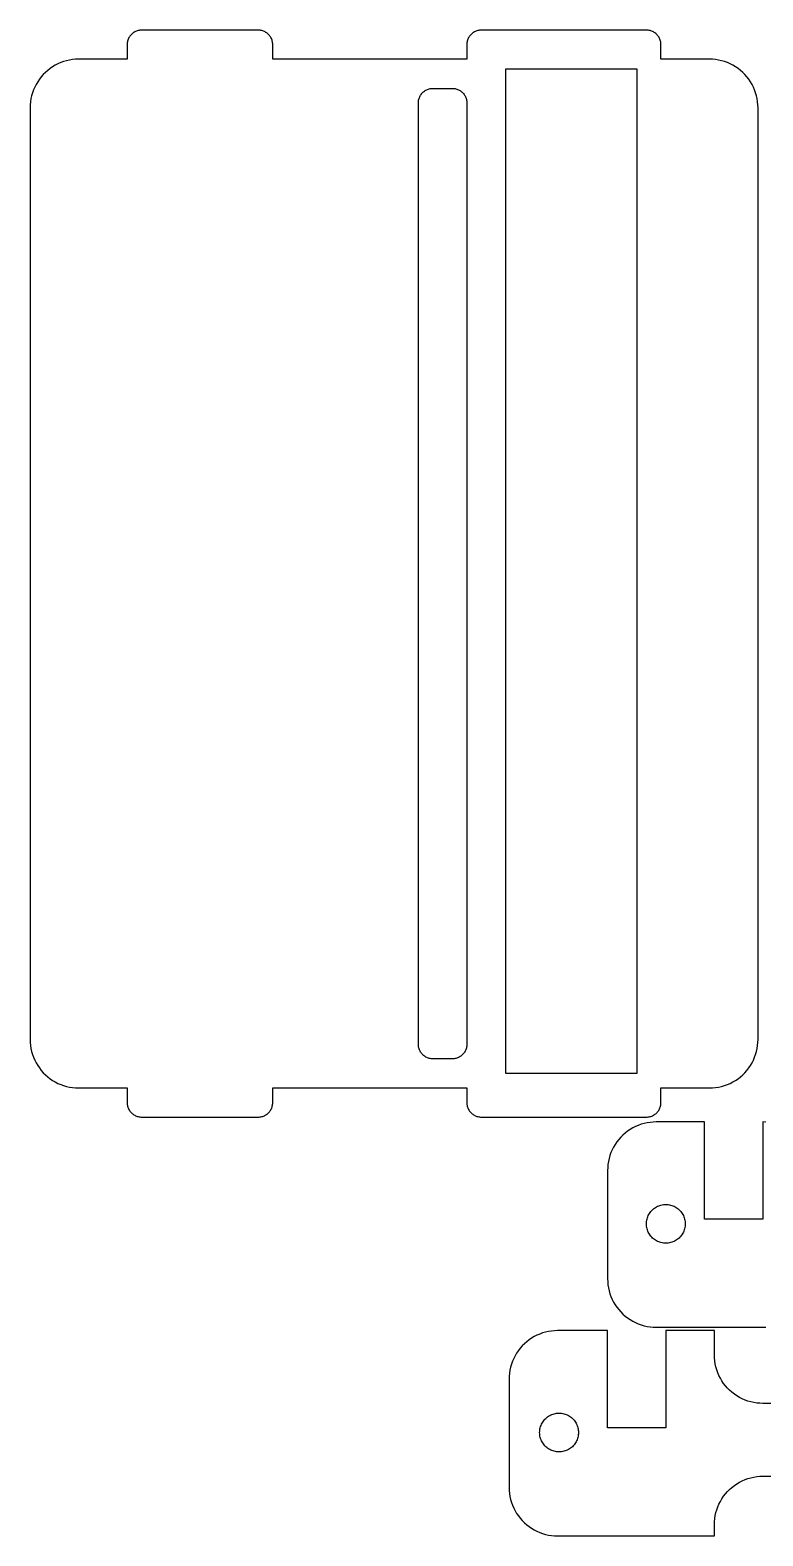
# Model space of a CAD drawing. Extents: x -109 to 290, y 410 to 723.
# Drawn here: x -109.3 to 41.7, y 409.9 to 720.2 of the extents above; entities that cross this region are included whole.
import ezdxf

# ---------------------------------------------------------------- set-up
doc = ezdxf.new("R2010")
doc.units = 0
doc.layers.get('0').update_dxf_attribs({"linetype": 'CONTINUOUS'})

msp = doc.modelspace()

# ---------------------------------------------------------------- linework, layer by layer
at = {"color": 7}
for p, q in [((-87.43691, 719.9634), (-87.60991, 719.8884)), ((-87.25991, 720.0274), (-87.43691, 719.9634)), ((-87.07891, 720.0804), (-87.25991, 720.0274)), ((-86.89491, 720.1214), (-87.07891, 720.0804)), ((-86.70891, 720.1504), (-86.89491, 720.1214)), ((-86.52091, 720.1684), (-86.70891, 720.1504)), ((-86.33291, 720.1744), (-86.52091, 720.1684)), ((-62.33291, 720.1744), (-86.33291, 720.1744)), ((-62.14491, 720.1684), (-62.33291, 720.1744)), ((-61.95691, 720.1504), (-62.14491, 720.1684)), ((-61.77091, 720.1214), (-61.95691, 720.1504)), ((-61.58691, 720.0804), (-61.77091, 720.1214)), ((-61.40591, 720.0274), (-61.58691, 720.0804)), ((-61.22891, 719.9634), (-61.40591, 720.0274)), ((-61.05591, 719.8884), (-61.22891, 719.9634)), ((-17.436907, 719.9634), (-17.609907, 719.8884)), ((-17.259907, 720.0274), (-17.436907, 719.9634)), ((-17.078907, 720.0804), (-17.259907, 720.0274)), ((-16.894907, 720.1214), (-17.078907, 720.0804)), ((-16.708907, 720.1504), (-16.894907, 720.1214)), ((-16.520907, 720.1684), (-16.708907, 720.1504)), ((-16.332907, 720.1744), (-16.520907, 720.1684)), ((17.667093, 720.1744), (-16.332907, 720.1744)), ((17.855093, 720.1684), (17.667093, 720.1744)), ((18.043093, 720.1504), (17.855093, 720.1684)), ((18.229093, 720.1214), (18.043093, 720.1504)), ((18.413093, 720.0804), (18.229093, 720.1214)), ((18.594093, 720.0274), (18.413093, 720.0804)), ((18.771093, 719.9634), (18.594093, 720.0274)), ((18.944093, 719.8884), (18.771093, 719.9634)), ((-89.32691, 717.3624), (-89.33291, 717.1744)), ((-89.33291, 717.1744), (-89.33291, 714.1744)), ((-89.30891, 717.5504), (-89.32691, 717.3624)), ((-89.27991, 717.7364), (-89.30891, 717.5504)), ((-89.23891, 717.9204), (-89.27991, 717.7364)), ((-89.18591, 718.1014), (-89.23891, 717.9204)), ((-89.12191, 718.2784), (-89.18591, 718.1014)), ((-89.04691, 718.4514), (-89.12191, 718.2784)), ((-88.96191, 718.6194), (-89.04691, 718.4514)), ((-88.86591, 718.7814), (-88.96191, 718.6194)), ((-88.75991, 718.9374), (-88.86591, 718.7814)), ((-88.64491, 719.0864), (-88.75991, 718.9374)), ((-88.51991, 719.2284), (-88.64491, 719.0864)), ((-88.38691, 719.3614), (-88.51991, 719.2284)), ((-88.24491, 719.4864), (-88.38691, 719.3614)), ((-88.09591, 719.6014), (-88.24491, 719.4864)), ((-87.93991, 719.7074), (-88.09591, 719.6014)), ((-87.77791, 719.8034), (-87.93991, 719.7074)), ((-87.60991, 719.8884), (-87.77791, 719.8034)), ((-60.88791, 719.8034), (-61.05591, 719.8884)), ((-60.72591, 719.7074), (-60.88791, 719.8034)), ((-60.56991, 719.6014), (-60.72591, 719.7074)), ((-60.42091, 719.4864), (-60.56991, 719.6014)), ((-60.27891, 719.3614), (-60.42091, 719.4864)), ((-60.14591, 719.2284), (-60.27891, 719.3614)), ((-60.02091, 719.0864), (-60.14591, 719.2284)), ((-59.90591, 718.9374), (-60.02091, 719.0864)), ((-59.79991, 718.7814), (-59.90591, 718.9374)), ((-59.70391, 718.6194), (-59.79991, 718.7814)), ((-59.61891, 718.4514), (-59.70391, 718.6194)), ((-59.54391, 718.2784), (-59.61891, 718.4514)), ((-59.47991, 718.1014), (-59.54391, 718.2784)), ((-59.42691, 717.9204), (-59.47991, 718.1014)), ((-59.38591, 717.7364), (-59.42691, 717.9204)), ((-59.35691, 717.5504), (-59.38591, 717.7364)), ((-59.33891, 717.3624), (-59.35691, 717.5504)), ((-59.33291, 717.1744), (-59.33891, 717.3624)), ((-59.33291, 714.1744), (-59.33291, 717.1744)), ((-19.326907, 717.3624), (-19.332907, 717.1744)), ((-19.332907, 717.1744), (-19.332907, 714.1744)), ((-19.308907, 717.5504), (-19.326907, 717.3624)), ((-19.279907, 717.7364), (-19.308907, 717.5504)), ((-19.238907, 717.9204), (-19.279907, 717.7364)), ((-19.185907, 718.1014), (-19.238907, 717.9204)), ((-19.121907, 718.2784), (-19.185907, 718.1014)), ((-19.046907, 718.4514), (-19.121907, 718.2784)), ((-18.961907, 718.6194), (-19.046907, 718.4514)), ((-18.865907, 718.7814), (-18.961907, 718.6194)), ((-18.759907, 718.9374), (-18.865907, 718.7814)), ((-18.644907, 719.0864), (-18.759907, 718.9374)), ((-18.519907, 719.2284), (-18.644907, 719.0864)), ((-18.386907, 719.3614), (-18.519907, 719.2284)), ((-18.244907, 719.4864), (-18.386907, 719.3614)), ((-18.095907, 719.6014), (-18.244907, 719.4864)), ((-17.939907, 719.7074), (-18.095907, 719.6014)), ((-17.777907, 719.8034), (-17.939907, 719.7074)), ((-17.609907, 719.8884), (-17.777907, 719.8034)), ((19.112093, 719.8034), (18.944093, 719.8884)), ((19.274093, 719.7074), (19.112093, 719.8034)), ((19.430093, 719.6014), (19.274093, 719.7074)), ((19.579093, 719.4864), (19.430093, 719.6014)), ((19.721093, 719.3614), (19.579093, 719.4864)), ((19.854093, 719.2284), (19.721093, 719.3614)), ((19.979093, 719.0864), (19.854093, 719.2284)), ((20.094093, 718.9374), (19.979093, 719.0864)), ((20.200093, 718.7814), (20.094093, 718.9374)), ((20.296093, 718.6194), (20.200093, 718.7814)), ((20.381093, 718.4514), (20.296093, 718.6194)), ((20.456093, 718.2784), (20.381093, 718.4514)), ((20.520093, 718.1014), (20.456093, 718.2784)), ((20.573093, 717.9204), (20.520093, 718.1014)), ((20.614093, 717.7364), (20.573093, 717.9204)), ((20.643093, 717.5504), (20.614093, 717.7364)), ((20.661093, 717.3624), (20.643093, 717.5504)), ((20.667093, 717.1744), (20.661093, 717.3624)), ((20.667093, 714.1744), (20.667093, 717.1744)), ((-101.81991, 713.8604), (-102.42291, 713.6854)), ((-101.20691, 713.9974), (-101.81991, 713.8604)), ((-100.58591, 714.0954), (-101.20691, 713.9974)), ((-99.96091, 714.1544), (-100.58591, 714.0954)), ((-99.33291, 714.1744), (-99.96091, 714.1544)), ((-89.33291, 714.1744), (-99.33291, 714.1744)), ((-19.332907, 714.1744), (-59.33291, 714.1744)), ((30.667093, 714.1744), (20.667093, 714.1744)), ((31.295093, 714.1544), (30.667093, 714.1744)), ((31.920093, 714.0954), (31.295093, 714.1544)), ((32.541093, 713.9974), (31.920093, 714.0954)), ((33.154093, 713.8604), (32.541093, 713.9974)), ((33.757093, 713.6854), (33.154093, 713.8604)), ((-106.62291, 711.0194), (-107.03791, 710.5484)), ((-106.17791, 711.4644), (-106.62291, 711.0194)), ((-105.70691, 711.8794), (-106.17791, 711.4644)), ((-105.21091, 712.2644), (-105.70691, 711.8794)), ((-104.69091, 712.6174), (-105.21091, 712.2644)), ((-104.15091, 712.9374), (-104.69091, 712.6174)), ((-103.59091, 713.2224), (-104.15091, 712.9374)), ((-103.01391, 713.4724), (-103.59091, 713.2224)), ((-102.42291, 713.6854), (-103.01391, 713.4724)), ((-11.332907, 505.1744), (-11.332907, 712.1744)), ((-11.332907, 712.1744), (15.667093, 712.1744)), ((15.667093, 712.1744), (15.667093, 505.1744)), ((34.348093, 713.4724), (33.757093, 713.6854)), ((34.925093, 713.2224), (34.348093, 713.4724)), ((35.485093, 712.9374), (34.925093, 713.2224)), ((36.025093, 712.6174), (35.485093, 712.9374)), ((36.545093, 712.2644), (36.025093, 712.6174)), ((37.041093, 711.8794), (36.545093, 712.2644)), ((37.512093, 711.4644), (37.041093, 711.8794)), ((37.957093, 711.0194), (37.512093, 711.4644)), ((38.372093, 710.5484), (37.957093, 711.0194)), ((-108.63091, 707.85559), (-108.84391, 707.26459)), ((-108.38091, 708.43219), (-108.63091, 707.85559)), ((-108.09591, 708.9919), (-108.38091, 708.43219)), ((-107.77591, 709.5324), (-108.09591, 708.9919)), ((-107.42291, 710.0524), (-107.77591, 709.5324)), ((-107.03791, 710.5484), (-107.42291, 710.0524)), ((-28.38691, 707.36118), (-28.24491, 707.48578)), ((-28.24491, 707.48578), (-28.09591, 707.60129)), ((-28.09591, 707.60129), (-27.93991, 707.70729)), ((-27.93991, 707.70729), (-27.77791, 707.80319)), ((-27.77791, 707.80319), (-27.60991, 707.88879)), ((-27.60991, 707.88879), (-27.43691, 707.96359)), ((-27.43691, 707.96359), (-27.25991, 708.02749)), ((-27.25991, 708.02749), (-27.07891, 708.07999)), ((-27.07891, 708.07999), (-26.89491, 708.12119)), ((-26.89491, 708.12119), (-26.70891, 708.15059)), ((-26.70891, 708.15059), (-26.52091, 708.16839)), ((-26.52091, 708.16839), (-26.33291, 708.17439)), ((-26.33291, 708.17439), (-22.332907, 708.17439)), ((-22.332907, 708.17439), (-22.144907, 708.16839)), ((-22.144907, 708.16839), (-21.956907, 708.15059)), ((-21.956907, 708.15059), (-21.770907, 708.12119)), ((-21.770907, 708.12119), (-21.586907, 708.07999)), ((-21.586907, 708.07999), (-21.405907, 708.02749)), ((-21.405907, 708.02749), (-21.228907, 707.96359)), ((-21.228907, 707.96359), (-21.055907, 707.88879)), ((-21.055907, 707.88879), (-20.887907, 707.80319)), ((-20.887907, 707.80319), (-20.725907, 707.70729)), ((-20.725907, 707.70729), (-20.569907, 707.60129)), ((-20.569907, 707.60129), (-20.420907, 707.48578)), ((-20.420907, 707.48578), (-20.278907, 707.36118)), ((38.757093, 710.0524), (38.372093, 710.5484)), ((39.110093, 709.5324), (38.757093, 710.0524)), ((39.430093, 708.9919), (39.110093, 709.5324)), ((39.715093, 708.43219), (39.430093, 708.9919)), ((39.965093, 707.85559), (39.715093, 708.43219)), ((40.178093, 707.26459), (39.965093, 707.85559)), ((-109.31291, 704.80228), (-109.33291, 704.17438)), ((-109.25391, 705.42768), (-109.31291, 704.80228)), ((-109.15591, 706.04818), (-109.25391, 705.42768)), ((-109.01891, 706.66128), (-109.15591, 706.04818)), ((-108.84391, 707.26459), (-109.01891, 706.66128)), ((-29.33291, 705.17427), (-29.32691, 705.36267)), ((-29.33291, 511.17427), (-29.33291, 705.17427)), ((-29.32691, 705.36267), (-29.30891, 705.55027)), ((-29.30891, 705.55027), (-29.27991, 705.73637)), ((-29.27991, 705.73637), (-29.23891, 705.92037)), ((-29.23891, 705.92037), (-29.18591, 706.10128)), ((-29.18591, 706.10128), (-29.12191, 706.27868)), ((-29.12191, 706.27868), (-29.04691, 706.45158)), ((-29.04691, 706.45158), (-28.96191, 706.61958)), ((-28.96191, 706.61958), (-28.86591, 706.78178)), ((-28.86591, 706.78178), (-28.75991, 706.93768)), ((-28.75991, 706.93768), (-28.64491, 707.08658)), ((-28.64491, 707.08658), (-28.51991, 707.22788)), ((-28.51991, 707.22788), (-28.38691, 707.36118)), ((-20.278907, 707.36118), (-20.145907, 707.22788)), ((-20.145907, 707.22788), (-20.020907, 707.08658)), ((-20.020907, 707.08658), (-19.905907, 706.93768)), ((-19.905907, 706.93768), (-19.799907, 706.78178)), ((-19.799907, 706.78178), (-19.703907, 706.61958)), ((-19.703907, 706.61958), (-19.618907, 706.45158)), ((-19.618907, 706.45158), (-19.543907, 706.27868)), ((-19.543907, 706.27868), (-19.479907, 706.10128)), ((-19.479907, 706.10128), (-19.426907, 705.92037)), ((-19.426907, 705.92037), (-19.385907, 705.73637)), ((-19.385907, 705.73637), (-19.356907, 705.55027)), ((-19.356907, 705.55027), (-19.338907, 705.36267)), ((-19.338907, 705.36267), (-19.332907, 705.17427)), ((-19.332907, 705.17427), (-19.332907, 511.17427)), ((40.353093, 706.66128), (40.178093, 707.26459)), ((40.490093, 706.04818), (40.353093, 706.66128)), ((40.588093, 705.42768), (40.490093, 706.04818)), ((40.647093, 704.80228), (40.588093, 705.42768)), ((40.667093, 704.17438), (40.647093, 704.80228)), ((-109.33291, 704.17438), (-109.33291, 512.17437)), ((40.667093, 512.17437), (40.667093, 704.17438)), ((-109.33291, 512.17437), (-109.31291, 511.54647)), ((40.647093, 511.54647), (40.667093, 512.17437)), ((-109.31291, 511.54647), (-109.25391, 510.92107)), ((-109.25391, 510.92107), (-109.15591, 510.30057)), ((-109.15591, 510.30057), (-109.01891, 509.68747)), ((-109.01891, 509.68747), (-108.84391, 509.08437)), ((-108.84391, 509.08437), (-108.63091, 508.49338)), ((-29.32691, 510.98587), (-29.33291, 511.17427)), ((-29.30891, 510.79827), (-29.32691, 510.98587)), ((-29.27991, 510.61217), (-29.30891, 510.79827)), ((-29.23891, 510.42817), (-29.27991, 510.61217)), ((-29.18591, 510.24727), (-29.23891, 510.42817)), ((-29.12191, 510.06987), (-29.18591, 510.24727)), ((-29.04691, 509.89697), (-29.12191, 510.06987)), ((-28.96191, 509.72897), (-29.04691, 509.89697)), ((-28.86591, 509.56677), (-28.96191, 509.72897)), ((-28.75991, 509.41087), (-28.86591, 509.56677)), ((-28.64491, 509.26197), (-28.75991, 509.41087)), ((-28.51991, 509.12027), (-28.64491, 509.26197)), ((-28.38691, 508.98727), (-28.51991, 509.12027)), ((-28.24491, 508.86227), (-28.38691, 508.98727)), ((-20.278907, 508.98727), (-20.420907, 508.86227)), ((-20.145907, 509.12027), (-20.278907, 508.98727)), ((-20.020907, 509.26197), (-20.145907, 509.12027)), ((-19.905907, 509.41087), (-20.020907, 509.26197)), ((-19.799907, 509.56677), (-19.905907, 509.41087)), ((-19.703907, 509.72897), (-19.799907, 509.56677)), ((-19.618907, 509.89697), (-19.703907, 509.72897)), ((-19.543907, 510.06987), (-19.618907, 509.89697)), ((-19.479907, 510.24727), (-19.543907, 510.06987)), ((-19.426907, 510.42817), (-19.479907, 510.24727)), ((-19.385907, 510.61217), (-19.426907, 510.42817)), ((-19.356907, 510.79827), (-19.385907, 510.61217)), ((-19.338907, 510.98587), (-19.356907, 510.79827)), ((-19.332907, 511.17427), (-19.338907, 510.98587)), ((39.965093, 508.49338), (40.178093, 509.08437)), ((40.178093, 509.08437), (40.353093, 509.68747)), ((40.353093, 509.68747), (40.490093, 510.30057)), ((40.490093, 510.30057), (40.588093, 510.92107)), ((40.588093, 510.92107), (40.647093, 511.54647)), ((-108.63091, 508.49338), (-108.38091, 507.91638)), ((-108.38091, 507.91638), (-108.09591, 507.35638)), ((-108.09591, 507.35638), (-107.77591, 506.81639)), ((-107.77591, 506.81639), (-107.42291, 506.29639)), ((-107.42291, 506.29639), (-107.03791, 505.80039)), ((-107.03791, 505.80039), (-106.62291, 505.3294)), ((-28.09591, 508.74727), (-28.24491, 508.86227)), ((-27.93991, 508.64127), (-28.09591, 508.74727)), ((-27.77791, 508.54527), (-27.93991, 508.64127)), ((-27.60991, 508.46027), (-27.77791, 508.54527)), ((-27.43691, 508.38527), (-27.60991, 508.46027)), ((-27.25991, 508.32127), (-27.43691, 508.38527)), ((-27.07891, 508.26827), (-27.25991, 508.32127)), ((-26.89491, 508.22727), (-27.07891, 508.26827)), ((-26.70891, 508.19827), (-26.89491, 508.22727)), ((-26.52091, 508.18027), (-26.70891, 508.19827)), ((-26.33291, 508.17427), (-26.52091, 508.18027)), ((-22.332907, 508.17427), (-26.33291, 508.17427)), ((-22.144907, 508.18027), (-22.332907, 508.17427)), ((-21.956907, 508.19827), (-22.144907, 508.18027)), ((-21.770907, 508.22727), (-21.956907, 508.19827)), ((-21.586907, 508.26827), (-21.770907, 508.22727)), ((-21.405907, 508.32127), (-21.586907, 508.26827)), ((-21.228907, 508.38527), (-21.405907, 508.32127)), ((-21.055907, 508.46027), (-21.228907, 508.38527)), ((-20.887907, 508.54527), (-21.055907, 508.46027)), ((-20.725907, 508.64127), (-20.887907, 508.54527)), ((-20.569907, 508.74727), (-20.725907, 508.64127)), ((-20.420907, 508.86227), (-20.569907, 508.74727)), ((37.957093, 505.3294), (38.372093, 505.80039)), ((38.372093, 505.80039), (38.757093, 506.29639)), ((38.757093, 506.29639), (39.110093, 506.81639)), ((39.110093, 506.81639), (39.430093, 507.35638)), ((39.430093, 507.35638), (39.715093, 507.91638)), ((39.715093, 507.91638), (39.965093, 508.49338)), ((-106.62291, 505.3294), (-106.17791, 504.8844)), ((-106.17791, 504.8844), (-105.70691, 504.4694)), ((-105.70691, 504.4694), (-105.21091, 504.0844)), ((-105.21091, 504.0844), (-104.69091, 503.7314)), ((-104.69091, 503.7314), (-104.15091, 503.4114)), ((-104.15091, 503.4114), (-103.59091, 503.1264)), ((-103.59091, 503.1264), (-103.01391, 502.8764)), ((-103.01391, 502.8764), (-102.42291, 502.6634)), ((15.667093, 505.1744), (-11.332907, 505.1744)), ((33.757093, 502.6634), (34.348093, 502.8764)), ((34.348093, 502.8764), (34.925093, 503.1264)), ((34.925093, 503.1264), (35.485093, 503.4114)), ((35.485093, 503.4114), (36.025093, 503.7314)), ((36.025093, 503.7314), (36.545093, 504.0844)), ((36.545093, 504.0844), (37.041093, 504.4694)), ((37.041093, 504.4694), (37.512093, 504.8844)), ((37.512093, 504.8844), (37.957093, 505.3294)), ((-102.42291, 502.6634), (-101.81991, 502.4884)), ((-101.81991, 502.4884), (-101.20691, 502.3514)), ((-101.20691, 502.3514), (-100.58591, 502.2534)), ((-100.58591, 502.2534), (-99.96091, 502.1944)), ((-99.96091, 502.1944), (-99.33291, 502.1744)), ((-99.33291, 502.1744), (-89.33291, 502.1744)), ((-89.33291, 502.1744), (-89.33291, 499.174401)), ((-59.33291, 499.174401), (-59.33291, 502.1744)), ((-59.33291, 502.1744), (-19.332907, 502.1744)), ((-19.332907, 502.1744), (-19.332907, 499.174401)), ((20.667093, 499.174401), (20.667093, 502.1744)), ((20.667093, 502.1744), (30.667093, 502.1744)), ((30.667093, 502.1744), (31.295093, 502.1944)), ((31.295093, 502.1944), (31.920093, 502.2534)), ((31.920093, 502.2534), (32.541093, 502.3514)), ((32.541093, 502.3514), (33.154093, 502.4884)), ((33.154093, 502.4884), (33.757093, 502.6634)), ((-89.33291, 499.174401), (-89.32691, 498.986401)), ((-89.32691, 498.986401), (-89.30891, 498.798401)), ((-89.30891, 498.798401), (-89.27991, 498.612401)), ((-89.27991, 498.612401), (-89.23891, 498.428401)), ((-89.23891, 498.428401), (-89.18591, 498.247401)), ((-89.18591, 498.247401), (-89.12191, 498.070401)), ((-89.12191, 498.070401), (-89.04691, 497.897401)), ((-89.04691, 497.897401), (-88.96191, 497.729401)), ((-88.96191, 497.729401), (-88.86591, 497.567401)), ((-88.86591, 497.567401), (-88.75991, 497.411401)), ((-88.75991, 497.411401), (-88.64491, 497.262401)), ((-88.64491, 497.262401), (-88.51991, 497.120401)), ((-88.51991, 497.120401), (-88.38691, 496.987401)), ((-88.38691, 496.987401), (-88.24491, 496.862401)), ((-88.24491, 496.862401), (-88.09591, 496.747401)), ((-88.09591, 496.747401), (-87.93991, 496.641401)), ((-87.93991, 496.641401), (-87.77791, 496.545401)), ((-87.77791, 496.545401), (-87.60991, 496.460401)), ((-61.05591, 496.460401), (-60.88791, 496.545401)), ((-60.88791, 496.545401), (-60.72591, 496.641401)), ((-60.72591, 496.641401), (-60.56991, 496.747401)), ((-60.56991, 496.747401), (-60.42091, 496.862401)), ((-60.42091, 496.862401), (-60.27891, 496.987401)), ((-60.27891, 496.987401), (-60.14591, 497.120401)), ((-60.14591, 497.120401), (-60.02091, 497.262401)), ((-60.02091, 497.262401), (-59.90591, 497.411401)), ((-59.90591, 497.411401), (-59.79991, 497.567401)), ((-59.79991, 497.567401), (-59.70391, 497.729401)), ((-59.70391, 497.729401), (-59.61891, 497.897401)), ((-59.61891, 497.897401), (-59.54391, 498.070401)), ((-59.54391, 498.070401), (-59.47991, 498.247401)), ((-59.47991, 498.247401), (-59.42691, 498.428401)), ((-59.42691, 498.428401), (-59.38591, 498.612401)), ((-59.38591, 498.612401), (-59.35691, 498.798401)), ((-59.35691, 498.798401), (-59.33891, 498.986401)), ((-59.33891, 498.986401), (-59.33291, 499.174401)), ((-19.332907, 499.174401), (-19.326907, 498.986401)), ((-19.326907, 498.986401), (-19.308907, 498.798401)), ((-19.308907, 498.798401), (-19.279907, 498.612401)), ((-19.279907, 498.612401), (-19.238907, 498.428401)), ((-19.238907, 498.428401), (-19.185907, 498.247401)), ((-19.185907, 498.247401), (-19.121907, 498.070401)), ((-19.121907, 498.070401), (-19.046907, 497.897401)), ((-19.046907, 497.897401), (-18.961907, 497.729401)), ((-18.961907, 497.729401), (-18.865907, 497.567401)), ((-18.865907, 497.567401), (-18.759907, 497.411401)), ((-18.759907, 497.411401), (-18.644907, 497.262401)), ((-18.644907, 497.262401), (-18.519907, 497.120401)), ((-18.519907, 497.120401), (-18.386907, 496.987401)), ((-18.386907, 496.987401), (-18.244907, 496.862401)), ((-18.244907, 496.862401), (-18.095907, 496.747401)), ((-18.095907, 496.747401), (-17.939907, 496.641401)), ((-17.939907, 496.641401), (-17.777907, 496.545401)), ((-17.777907, 496.545401), (-17.609907, 496.460401)), ((18.944093, 496.460401), (19.112093, 496.545401)), ((19.112093, 496.545401), (19.274093, 496.641401)), ((19.274093, 496.641401), (19.430093, 496.747401)), ((19.430093, 496.747401), (19.579093, 496.862401)), ((19.579093, 496.862401), (19.721093, 496.987401)), ((19.721093, 496.987401), (19.854093, 497.120401)), ((19.854093, 497.120401), (19.979093, 497.262401)), ((19.979093, 497.262401), (20.094093, 497.411401)), ((20.094093, 497.411401), (20.200093, 497.567401)), ((20.200093, 497.567401), (20.296093, 497.729401)), ((20.296093, 497.729401), (20.381093, 497.897401)), ((20.381093, 497.897401), (20.456093, 498.070401)), ((20.456093, 498.070401), (20.520093, 498.247401)), ((20.520093, 498.247401), (20.573093, 498.428401)), ((20.573093, 498.428401), (20.614093, 498.612401)), ((20.614093, 498.612401), (20.643093, 498.798401)), ((20.643093, 498.798401), (20.661093, 498.986401)), ((20.661093, 498.986401), (20.667093, 499.174401)), ((-87.60991, 496.460401), (-87.43691, 496.385401)), ((-87.43691, 496.385401), (-87.25991, 496.321401)), ((-87.25991, 496.321401), (-87.07891, 496.268401)), ((-87.07891, 496.268401), (-86.89491, 496.227401)), ((-86.89491, 496.227401), (-86.70891, 496.198401)), ((-86.70891, 496.198401), (-86.52091, 496.180401)), ((-86.52091, 496.180401), (-86.33291, 496.174401)), ((-86.33291, 496.174401), (-62.33291, 496.174401)), ((-62.33291, 496.174401), (-62.14491, 496.180401)), ((-62.14491, 496.180401), (-61.95691, 496.198401)), ((-61.95691, 496.198401), (-61.77091, 496.227401)), ((-61.77091, 496.227401), (-61.58691, 496.268401)), ((-61.58691, 496.268401), (-61.40591, 496.321401)), ((-61.40591, 496.321401), (-61.22891, 496.385401)), ((-61.22891, 496.385401), (-61.05591, 496.460401)), ((-17.609907, 496.460401), (-17.436907, 496.385401)), ((-17.436907, 496.385401), (-17.259907, 496.321401)), ((-17.259907, 496.321401), (-17.078907, 496.268401)), ((-17.078907, 496.268401), (-16.894907, 496.227401)), ((-16.894907, 496.227401), (-16.708907, 496.198401)), ((-16.708907, 496.198401), (-16.520907, 496.180401)), ((-16.520907, 496.180401), (-16.332907, 496.174401)), ((-16.332907, 496.174401), (17.667093, 496.174401)), ((14.309093, 493.617396), (13.789093, 493.264396)), ((14.849093, 493.937396), (14.309093, 493.617396)), ((15.409093, 494.222396), (14.849093, 493.937396)), ((15.986093, 494.472396), (15.409093, 494.222396)), ((16.577093, 494.685396), (15.986093, 494.472396)), ((17.180093, 494.860396), (16.577093, 494.685396)), ((17.793093, 494.997396), (17.180093, 494.860396)), ((17.667093, 496.174401), (17.855093, 496.180401)), ((18.414093, 495.095396), (17.793093, 494.997396)), ((17.855093, 496.180401), (18.043093, 496.198401)), ((18.043093, 496.198401), (18.229093, 496.227401)), ((18.229093, 496.227401), (18.413093, 496.268401)), ((18.413093, 496.268401), (18.594093, 496.321401)), ((19.039093, 495.154396), (18.414093, 495.095396)), ((18.594093, 496.321401), (18.771093, 496.385401)), ((18.771093, 496.385401), (18.944093, 496.460401)), ((19.667093, 495.174396), (19.039093, 495.154396)), ((29.667093, 495.174396), (19.667093, 495.174396)), ((29.667093, 475.174396), (29.667093, 495.174396)), ((42.295093, 495.154396), (41.667093, 495.174396)), ((41.667093, 495.174396), (41.667093, 475.174396)), ((11.224093, 490.532396), (10.904093, 489.992396)), ((11.577093, 491.052396), (11.224093, 490.532396)), ((11.962093, 491.548396), (11.577093, 491.052396)), ((12.377093, 492.019396), (11.962093, 491.548396)), ((12.822093, 492.464396), (12.377093, 492.019396)), ((13.293093, 492.879396), (12.822093, 492.464396)), ((13.789093, 493.264396), (13.293093, 492.879396)), ((9.981093, 487.661396), (9.844093, 487.048396)), ((10.156093, 488.264396), (9.981093, 487.661396)), ((10.369093, 488.855396), (10.156093, 488.264396)), ((10.619093, 489.432396), (10.369093, 488.855396)), ((10.904093, 489.992396), (10.619093, 489.432396)), ((9.687093, 485.802396), (9.667093, 485.174396)), ((9.667093, 485.174396), (9.667093, 462.874396)), ((9.746093, 486.427396), (9.687093, 485.802396)), ((9.844093, 487.048396), (9.746093, 486.427396)), ((19.964093, 477.793396), (20.195093, 477.893396)), ((20.195093, 477.893396), (20.431093, 477.978396)), ((20.431093, 477.978396), (20.672093, 478.048396)), ((20.672093, 478.048396), (20.917093, 478.103396)), ((20.917093, 478.103396), (21.166093, 478.142396)), ((21.166093, 478.142396), (21.416093, 478.166396)), ((21.416093, 478.166396), (21.667093, 478.174396)), ((21.667093, 478.174396), (21.918093, 478.166396)), ((21.918093, 478.166396), (22.168093, 478.142396)), ((22.168093, 478.142396), (22.417093, 478.103396)), ((22.417093, 478.103396), (22.662093, 478.048396)), ((22.662093, 478.048396), (22.903093, 477.978396)), ((22.903093, 477.978396), (23.140093, 477.893396)), ((23.140093, 477.893396), (23.370093, 477.793396)), ((17.699093, 474.675396), (17.738093, 474.924396)), ((17.738093, 474.924396), (17.793093, 475.169396)), ((17.793093, 475.169396), (17.863093, 475.410396)), ((17.863093, 475.410396), (17.948093, 475.647396)), ((17.948093, 475.647396), (18.048093, 475.877396)), ((18.048093, 475.877396), (18.162093, 476.101396)), ((18.162093, 476.101396), (18.290093, 476.317396)), ((18.290093, 476.317396), (18.431093, 476.525396)), ((18.431093, 476.525396), (18.585093, 476.724396)), ((18.585093, 476.724396), (18.751093, 476.912396)), ((18.751093, 476.912396), (18.929093, 477.090396)), ((18.929093, 477.090396), (19.117093, 477.256396)), ((19.117093, 477.256396), (19.316093, 477.410396)), ((19.316093, 477.410396), (19.524093, 477.551396)), ((19.524093, 477.551396), (19.740093, 477.679396)), ((19.740093, 477.679396), (19.964093, 477.793396)), ((23.370093, 477.793396), (23.594093, 477.679396)), ((23.594093, 477.679396), (23.810093, 477.551396)), ((23.810093, 477.551396), (24.018093, 477.410396)), ((24.018093, 477.410396), (24.217093, 477.256396)), ((24.217093, 477.256396), (24.405093, 477.090396)), ((24.405093, 477.090396), (24.583093, 476.912396)), ((24.583093, 476.912396), (24.749093, 476.724396)), ((24.749093, 476.724396), (24.903093, 476.525396)), ((24.903093, 476.525396), (25.044093, 476.317396)), ((25.044093, 476.317396), (25.172093, 476.101396)), ((25.172093, 476.101396), (25.286093, 475.877396)), ((25.286093, 475.877396), (25.386093, 475.647396)), ((25.386093, 475.647396), (25.471093, 475.410396)), ((25.471093, 475.410396), (25.541093, 475.169396)), ((25.541093, 475.169396), (25.596093, 474.924396)), ((25.596093, 474.924396), (25.635093, 474.675396)), ((41.667093, 475.174396), (29.667093, 475.174396)), ((17.667093, 474.174396), (17.675093, 474.425396)), ((17.675093, 473.923396), (17.667093, 474.174396)), ((17.675093, 474.425396), (17.699093, 474.675396)), ((17.699093, 473.673396), (17.675093, 473.923396)), ((17.738093, 473.424396), (17.699093, 473.673396)), ((17.793093, 473.179396), (17.738093, 473.424396)), ((17.863093, 472.938396), (17.793093, 473.179396)), ((17.948093, 472.702396), (17.863093, 472.938396)), ((18.048093, 472.471396), (17.948093, 472.702396)), ((18.162093, 472.247396), (18.048093, 472.471396)), ((18.290093, 472.031396), (18.162093, 472.247396)), ((18.431093, 471.823396), (18.290093, 472.031396)), ((18.585093, 471.624396), (18.431093, 471.823396)), ((24.903093, 471.823396), (24.749093, 471.624396)), ((25.044093, 472.031396), (24.903093, 471.823396)), ((25.172093, 472.247396), (25.044093, 472.031396)), ((25.286093, 472.471396), (25.172093, 472.247396)), ((25.386093, 472.702396), (25.286093, 472.471396)), ((25.471093, 472.938396), (25.386093, 472.702396)), ((25.541093, 473.179396), (25.471093, 472.938396)), ((25.596093, 473.424396), (25.541093, 473.179396)), ((25.635093, 473.673396), (25.596093, 473.424396)), ((25.635093, 474.675396), (25.659093, 474.425396)), ((25.659093, 473.923396), (25.635093, 473.673396)), ((25.659093, 474.425396), (25.667093, 474.174396)), ((25.667093, 474.174396), (25.659093, 473.923396)), ((18.751093, 471.436396), (18.585093, 471.624396)), ((18.929093, 471.258396), (18.751093, 471.436396)), ((19.117093, 471.092396), (18.929093, 471.258396)), ((19.316093, 470.938396), (19.117093, 471.092396)), ((19.524093, 470.797396), (19.316093, 470.938396)), ((19.740093, 470.669396), (19.524093, 470.797396)), ((19.964093, 470.555396), (19.740093, 470.669396)), ((20.195093, 470.455396), (19.964093, 470.555396)), ((20.431093, 470.370396), (20.195093, 470.455396)), ((20.672093, 470.300396), (20.431093, 470.370396)), ((20.917093, 470.245396), (20.672093, 470.300396)), ((21.166093, 470.206396), (20.917093, 470.245396)), ((21.416093, 470.182396), (21.166093, 470.206396)), ((21.667093, 470.174396), (21.416093, 470.182396)), ((21.918093, 470.182396), (21.667093, 470.174396)), ((22.168093, 470.206396), (21.918093, 470.182396)), ((22.417093, 470.245396), (22.168093, 470.206396)), ((22.662093, 470.300396), (22.417093, 470.245396)), ((22.903093, 470.370396), (22.662093, 470.300396)), ((23.140093, 470.455396), (22.903093, 470.370396)), ((23.370093, 470.555396), (23.140093, 470.455396)), ((23.594093, 470.669396), (23.370093, 470.555396)), ((23.810093, 470.797396), (23.594093, 470.669396)), ((24.018093, 470.938396), (23.810093, 470.797396)), ((24.217093, 471.092396), (24.018093, 470.938396)), ((24.405093, 471.258396), (24.217093, 471.092396)), ((24.583093, 471.436396), (24.405093, 471.258396)), ((24.749093, 471.624396), (24.583093, 471.436396)), ((9.667093, 462.874396), (9.687093, 462.246396)), ((9.687093, 462.246396), (9.746093, 461.621396)), ((9.746093, 461.621396), (9.844093, 461.000396)), ((9.844093, 461.000396), (9.981093, 460.387396)), ((9.981093, 460.387396), (10.156093, 459.784396)), ((10.156093, 459.784396), (10.369093, 459.193396)), ((10.369093, 459.193396), (10.619093, 458.616396)), ((10.619093, 458.616396), (10.904093, 458.056396)), ((10.904093, 458.056396), (11.224093, 457.516396)), ((11.224093, 457.516396), (11.577093, 456.996396)), ((11.577093, 456.996396), (11.962093, 456.500396)), ((11.962093, 456.500396), (12.377093, 456.029396)), ((12.377093, 456.029396), (12.822093, 455.584396)), ((12.822093, 455.584396), (13.293093, 455.169396)), ((13.293093, 455.169396), (13.789093, 454.784396)), ((13.789093, 454.784396), (14.309093, 454.431396)), ((14.309093, 454.431396), (14.849093, 454.111396)), ((14.849093, 454.111396), (15.409093, 453.826396)), ((15.409093, 453.826396), (15.986093, 453.576396)), ((15.986093, 453.576396), (16.577093, 453.363396)), ((16.577093, 453.363396), (17.180093, 453.188396)), ((17.180093, 453.188396), (17.793093, 453.051396)), ((17.793093, 453.051396), (18.414093, 452.953396)), ((-6.510907, 450.264396), (-7.006907, 449.879396)), ((-5.990907, 450.617396), (-6.510907, 450.264396)), ((-5.450907, 450.937396), (-5.990907, 450.617396)), ((-4.890907, 451.222396), (-5.450907, 450.937396)), ((-4.313907, 451.472396), (-4.890907, 451.222396)), ((-3.722907, 451.685396), (-4.313907, 451.472396)), ((-3.119907, 451.860396), (-3.722907, 451.685396)), ((-2.506907, 451.997396), (-3.119907, 451.860396)), ((-1.885907, 452.095396), (-2.506907, 451.997396)), ((-1.260907, 452.154396), (-1.885907, 452.095396)), ((-0.632907, 452.174396), (-1.260907, 452.154396)), ((9.667093, 452.174396), (-0.632907, 452.174396)), ((9.667093, 432.174396), (9.667093, 452.174396)), ((18.414093, 452.953396), (19.039093, 452.894396)), ((19.039093, 452.894396), (19.667093, 452.874396)), ((19.667093, 452.874396), (41.667093, 452.874396)), ((31.667093, 452.174396), (21.667093, 452.174396)), ((21.667093, 452.174396), (21.667093, 432.174396)), ((31.667093, 447.174396), (31.667093, 452.174396)), ((41.667093, 452.874396), (42.295093, 452.894396)), ((-9.395907, 446.992396), (-9.680907, 446.432396)), ((-9.075907, 447.532396), (-9.395907, 446.992396)), ((-8.722907, 448.052396), (-9.075907, 447.532396)), ((-8.337907, 448.548396), (-8.722907, 448.052396)), ((-7.922907, 449.019396), (-8.337907, 448.548396)), ((-7.477907, 449.464396), (-7.922907, 449.019396)), ((-7.006907, 449.879396), (-7.477907, 449.464396)), ((31.687093, 446.546396), (31.667093, 447.174396)), ((-10.455907, 444.048396), (-10.553907, 443.427396)), ((-10.318907, 444.661396), (-10.455907, 444.048396)), ((-10.143907, 445.264396), (-10.318907, 444.661396)), ((-9.930907, 445.855396), (-10.143907, 445.264396)), ((-9.680907, 446.432396), (-9.930907, 445.855396)), ((31.746093, 445.921396), (31.687093, 446.546396)), ((31.844093, 445.300396), (31.746093, 445.921396)), ((31.981093, 444.687396), (31.844093, 445.300396)), ((32.156093, 444.084396), (31.981093, 444.687396)), ((32.369093, 443.493396), (32.156093, 444.084396)), ((-10.612907, 442.802396), (-10.632907, 442.174396)), ((-10.632907, 442.174396), (-10.632907, 419.874396)), ((-10.553907, 443.427396), (-10.612907, 442.802396)), ((32.619093, 442.916396), (32.369093, 443.493396)), ((32.904093, 442.356396), (32.619093, 442.916396)), ((33.224093, 441.816396), (32.904093, 442.356396)), ((33.577093, 441.296396), (33.224093, 441.816396)), ((33.962093, 440.800396), (33.577093, 441.296396)), ((34.377093, 440.329396), (33.962093, 440.800396)), ((34.822093, 439.884396), (34.377093, 440.329396)), ((35.293093, 439.469396), (34.822093, 439.884396)), ((35.789093, 439.084396), (35.293093, 439.469396)), ((36.309093, 438.731396), (35.789093, 439.084396)), ((36.849093, 438.411396), (36.309093, 438.731396)), ((37.409093, 438.126396), (36.849093, 438.411396)), ((37.986093, 437.876396), (37.409093, 438.126396)), ((38.577093, 437.663396), (37.986093, 437.876396)), ((39.180093, 437.488396), (38.577093, 437.663396)), ((-2.683907, 434.410396), (-2.475907, 434.551396)), ((-2.475907, 434.551396), (-2.259907, 434.679396)), ((-2.259907, 434.679396), (-2.035907, 434.793396)), ((-2.035907, 434.793396), (-1.804907, 434.893396)), ((-1.804907, 434.893396), (-1.568907, 434.978396)), ((-1.568907, 434.978396), (-1.327907, 435.048396)), ((-1.327907, 435.048396), (-1.082907, 435.103396)), ((-1.082907, 435.103396), (-0.833907, 435.142396)), ((-0.833907, 435.142396), (-0.583907, 435.166396)), ((-0.583907, 435.166396), (-0.332907, 435.174396)), ((-0.332907, 435.174396), (-0.081907, 435.166396)), ((-0.081907, 435.166396), (0.168093, 435.142396)), ((0.168093, 435.142396), (0.417093, 435.103396)), ((0.417093, 435.103396), (0.662093, 435.048396)), ((0.662093, 435.048396), (0.903093, 434.978396)), ((0.903093, 434.978396), (1.140093, 434.893396)), ((1.140093, 434.893396), (1.370093, 434.793396)), ((1.370093, 434.793396), (1.594093, 434.679396)), ((1.594093, 434.679396), (1.810093, 434.551396)), ((1.810093, 434.551396), (2.018093, 434.410396)), ((39.793093, 437.351396), (39.180093, 437.488396)), ((40.414093, 437.253396), (39.793093, 437.351396)), ((41.039093, 437.194396), (40.414093, 437.253396)), ((41.667093, 437.174396), (41.039093, 437.194396)), ((213.66713, 437.174396), (41.667093, 437.174396)), ((-4.332907, 431.174396), (-4.324907, 431.425396)), ((-4.324907, 431.425396), (-4.300907, 431.675396)), ((-4.300907, 431.675396), (-4.261907, 431.924396)), ((-4.261907, 431.924396), (-4.206907, 432.169396)), ((-4.206907, 432.169396), (-4.136907, 432.410396)), ((-4.136907, 432.410396), (-4.051907, 432.647396)), ((-4.051907, 432.647396), (-3.951907, 432.877396)), ((-3.951907, 432.877396), (-3.837907, 433.101396)), ((-3.837907, 433.101396), (-3.709907, 433.317396)), ((-3.709907, 433.317396), (-3.568907, 433.525396)), ((-3.568907, 433.525396), (-3.414907, 433.724396)), ((-3.414907, 433.724396), (-3.248907, 433.912396)), ((-3.248907, 433.912396), (-3.070907, 434.090396)), ((-3.070907, 434.090396), (-2.882907, 434.256396)), ((-2.882907, 434.256396), (-2.683907, 434.410396)), ((2.018093, 434.410396), (2.217093, 434.256396)), ((2.217093, 434.256396), (2.405093, 434.090396)), ((2.405093, 434.090396), (2.583093, 433.912396)), ((2.583093, 433.912396), (2.749093, 433.724396)), ((2.749093, 433.724396), (2.903093, 433.525396)), ((2.903093, 433.525396), (3.044093, 433.317396)), ((3.044093, 433.317396), (3.172093, 433.101396)), ((3.172093, 433.101396), (3.286093, 432.877396)), ((3.286093, 432.877396), (3.386093, 432.647396)), ((3.386093, 432.647396), (3.471093, 432.410396)), ((3.471093, 432.410396), (3.541093, 432.169396)), ((3.541093, 432.169396), (3.596093, 431.924396)), ((3.596093, 431.924396), (3.635093, 431.675396)), ((3.635093, 431.675396), (3.659093, 431.425396)), ((3.659093, 431.425396), (3.667093, 431.174396)), ((21.667093, 432.174396), (9.667093, 432.174396)), ((-4.324907, 430.923396), (-4.332907, 431.174396)), ((-4.300907, 430.673396), (-4.324907, 430.923396)), ((-4.261907, 430.424396), (-4.300907, 430.673396)), ((-4.206907, 430.179396), (-4.261907, 430.424396)), ((-4.136907, 429.938396), (-4.206907, 430.179396)), ((-4.051907, 429.702396), (-4.136907, 429.938396)), ((-3.951907, 429.471396), (-4.051907, 429.702396)), ((-3.837907, 429.247396), (-3.951907, 429.471396)), ((-3.709907, 429.031396), (-3.837907, 429.247396)), ((-3.568907, 428.823396), (-3.709907, 429.031396)), ((-3.414907, 428.624396), (-3.568907, 428.823396)), ((-3.248907, 428.436396), (-3.414907, 428.624396)), ((-3.070907, 428.258396), (-3.248907, 428.436396)), ((-2.882907, 428.092396), (-3.070907, 428.258396)), ((2.405093, 428.258396), (2.217093, 428.092396)), ((2.583093, 428.436396), (2.405093, 428.258396)), ((2.749093, 428.624396), (2.583093, 428.436396)), ((2.903093, 428.823396), (2.749093, 428.624396)), ((3.044093, 429.031396), (2.903093, 428.823396)), ((3.172093, 429.247396), (3.044093, 429.031396)), ((3.286093, 429.471396), (3.172093, 429.247396)), ((3.386093, 429.702396), (3.286093, 429.471396)), ((3.471093, 429.938396), (3.386093, 429.702396)), ((3.541093, 430.179396), (3.471093, 429.938396)), ((3.596093, 430.424396), (3.541093, 430.179396)), ((3.635093, 430.673396), (3.596093, 430.424396)), ((3.659093, 430.923396), (3.635093, 430.673396)), ((3.667093, 431.174396), (3.659093, 430.923396)), ((-2.683907, 427.938396), (-2.882907, 428.092396)), ((-2.475907, 427.797396), (-2.683907, 427.938396)), ((-2.259907, 427.669396), (-2.475907, 427.797396)), ((-2.035907, 427.555396), (-2.259907, 427.669396)), ((-1.804907, 427.455396), (-2.035907, 427.555396)), ((-1.568907, 427.370396), (-1.804907, 427.455396)), ((-1.327907, 427.300396), (-1.568907, 427.370396)), ((-1.082907, 427.245396), (-1.327907, 427.300396)), ((-0.833907, 427.206396), (-1.082907, 427.245396)), ((-0.583907, 427.182396), (-0.833907, 427.206396)), ((-0.332907, 427.174396), (-0.583907, 427.182396)), ((-0.081907, 427.182396), (-0.332907, 427.174396)), ((0.168093, 427.206396), (-0.081907, 427.182396)), ((0.417093, 427.245396), (0.168093, 427.206396)), ((0.662093, 427.300396), (0.417093, 427.245396)), ((0.903093, 427.370396), (0.662093, 427.300396)), ((1.140093, 427.455396), (0.903093, 427.370396)), ((1.370093, 427.555396), (1.140093, 427.455396)), ((1.594093, 427.669396), (1.370093, 427.555396)), ((1.810093, 427.797396), (1.594093, 427.669396)), ((2.018093, 427.938396), (1.810093, 427.797396)), ((2.217093, 428.092396), (2.018093, 427.938396)), ((39.793093, 421.997396), (40.414093, 422.095396)), ((40.414093, 422.095396), (41.039093, 422.154396)), ((41.039093, 422.154396), (41.667093, 422.174396)), ((41.667093, 422.174396), (213.66709, 422.174396)), ((-10.632907, 419.874396), (-10.612907, 419.246396)), ((-10.612907, 419.246396), (-10.553907, 418.621396)), ((33.962093, 418.548396), (34.377093, 419.019396)), ((34.377093, 419.019396), (34.822093, 419.464396)), ((34.822093, 419.464396), (35.293093, 419.879396)), ((35.293093, 419.879396), (35.789093, 420.264396)), ((35.789093, 420.264396), (36.309093, 420.617396)), ((36.309093, 420.617396), (36.849093, 420.937396)), ((36.849093, 420.937396), (37.409093, 421.222396)), ((37.409093, 421.222396), (37.986093, 421.472396)), ((37.986093, 421.472396), (38.577093, 421.685396)), ((38.577093, 421.685396), (39.180093, 421.860396)), ((39.180093, 421.860396), (39.793093, 421.997396)), ((-10.553907, 418.621396), (-10.455907, 418.000396)), ((-10.455907, 418.000396), (-10.318907, 417.387396)), ((-10.318907, 417.387396), (-10.143907, 416.784396)), ((-10.143907, 416.784396), (-9.930907, 416.193396)), ((-9.930907, 416.193396), (-9.680907, 415.616396)), ((32.156093, 415.264396), (32.369093, 415.855396)), ((32.369093, 415.855396), (32.619093, 416.432396)), ((32.619093, 416.432396), (32.904093, 416.992396)), ((32.904093, 416.992396), (33.224093, 417.532396)), ((33.224093, 417.532396), (33.577093, 418.052396)), ((33.577093, 418.052396), (33.962093, 418.548396)), ((-9.680907, 415.616396), (-9.395907, 415.056396)), ((-9.395907, 415.056396), (-9.075907, 414.516396)), ((-9.075907, 414.516396), (-8.722907, 413.996396)), ((-8.722907, 413.996396), (-8.337907, 413.500396)), ((-8.337907, 413.500396), (-7.922907, 413.029396)), ((-7.922907, 413.029396), (-7.477907, 412.584396)), ((31.667093, 412.174396), (31.687093, 412.802396)), ((31.687093, 412.802396), (31.746093, 413.427396)), ((31.746093, 413.427396), (31.844093, 414.048396)), ((31.844093, 414.048396), (31.981093, 414.661396)), ((31.981093, 414.661396), (32.156093, 415.264396)), ((-7.477907, 412.584396), (-7.006907, 412.169396)), ((-7.006907, 412.169396), (-6.510907, 411.784396)), ((-6.510907, 411.784396), (-5.990907, 411.431396)), ((-5.990907, 411.431396), (-5.450907, 411.111396)), ((-5.450907, 411.111396), (-4.890907, 410.826396)), ((-4.890907, 410.826396), (-4.313907, 410.576396)), ((-4.313907, 410.576396), (-3.722907, 410.363396)), ((-3.722907, 410.363396), (-3.119907, 410.188396)), ((-3.119907, 410.188396), (-2.506907, 410.051396)), ((-2.506907, 410.051396), (-1.885907, 409.953396)), ((-1.885907, 409.953396), (-1.260907, 409.894396)), ((-1.260907, 409.894396), (-0.632907, 409.874396)), ((-0.632907, 409.874396), (31.667093, 409.874396)), ((31.667093, 409.874396), (31.667093, 412.174396))]:
    msp.add_line(p, q, dxfattribs=at)

doc.saveas('drawing.dxf')
